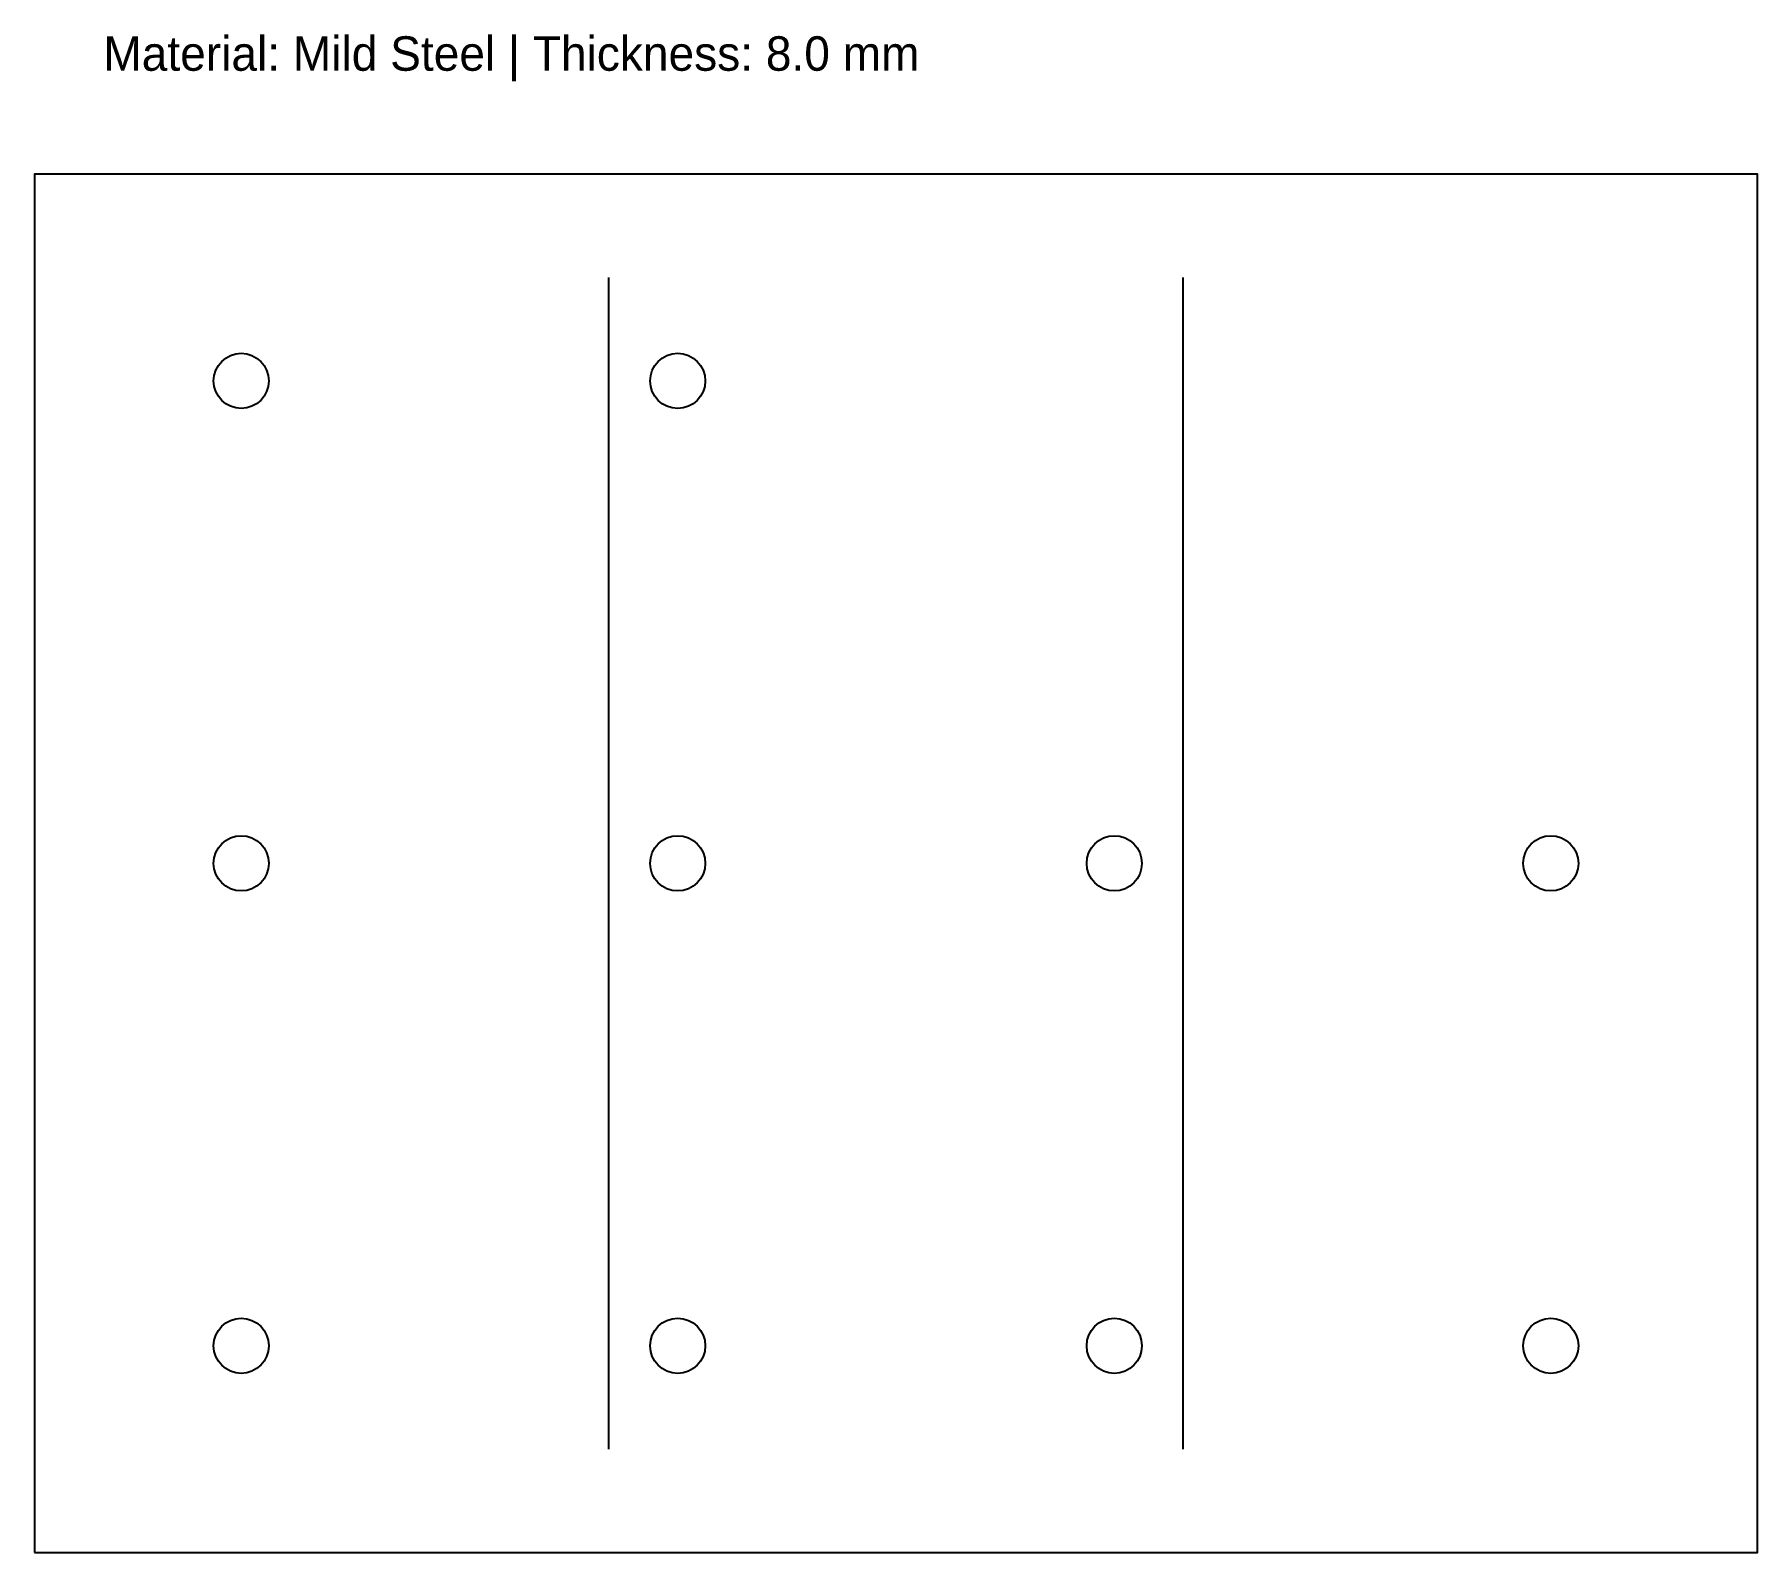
# Model space of a CAD drawing. Header units: metres. Extents: x 0 to 250, y 0 to 220.
import ezdxf

# ---------------------------------------------------------------- set-up
doc = ezdxf.new("R2010")
doc.units = ezdxf.units.M

msp = doc.modelspace()

# ---------------------------------------------------------------- linework, layer by layer
at = {"layer": 'BRAKE'}
for p, q in [((83.33, 15), (83.33, 185)), ((166.67, 15), (166.67, 185))]:
    msp.add_line(p, q, dxfattribs=at)
at = {"layer": 'DRILL'}
for centre in [(30, 170), (93.33, 170), (30, 100), (93.33, 100), (156.67, 100), (220, 100), (30, 30), (93.33, 30), (156.67, 30), (220, 30)]:
    msp.add_circle(centre, 4, dxfattribs=at)
at = {"layer": 'PROFILE'}
msp.add_lwpolyline([(0, 0), (250, 0), (250, 200), (0, 200)], close=True, dxfattribs=at)

# ---------------------------------------------------------------- texts
at = {"layer": 'NOTES'}
msp.add_text('Material: Mild Steel | Thickness: 8.0 mm', height=5, dxfattribs=at).set_placement((10, 215))

doc.saveas('drawing.dxf')
